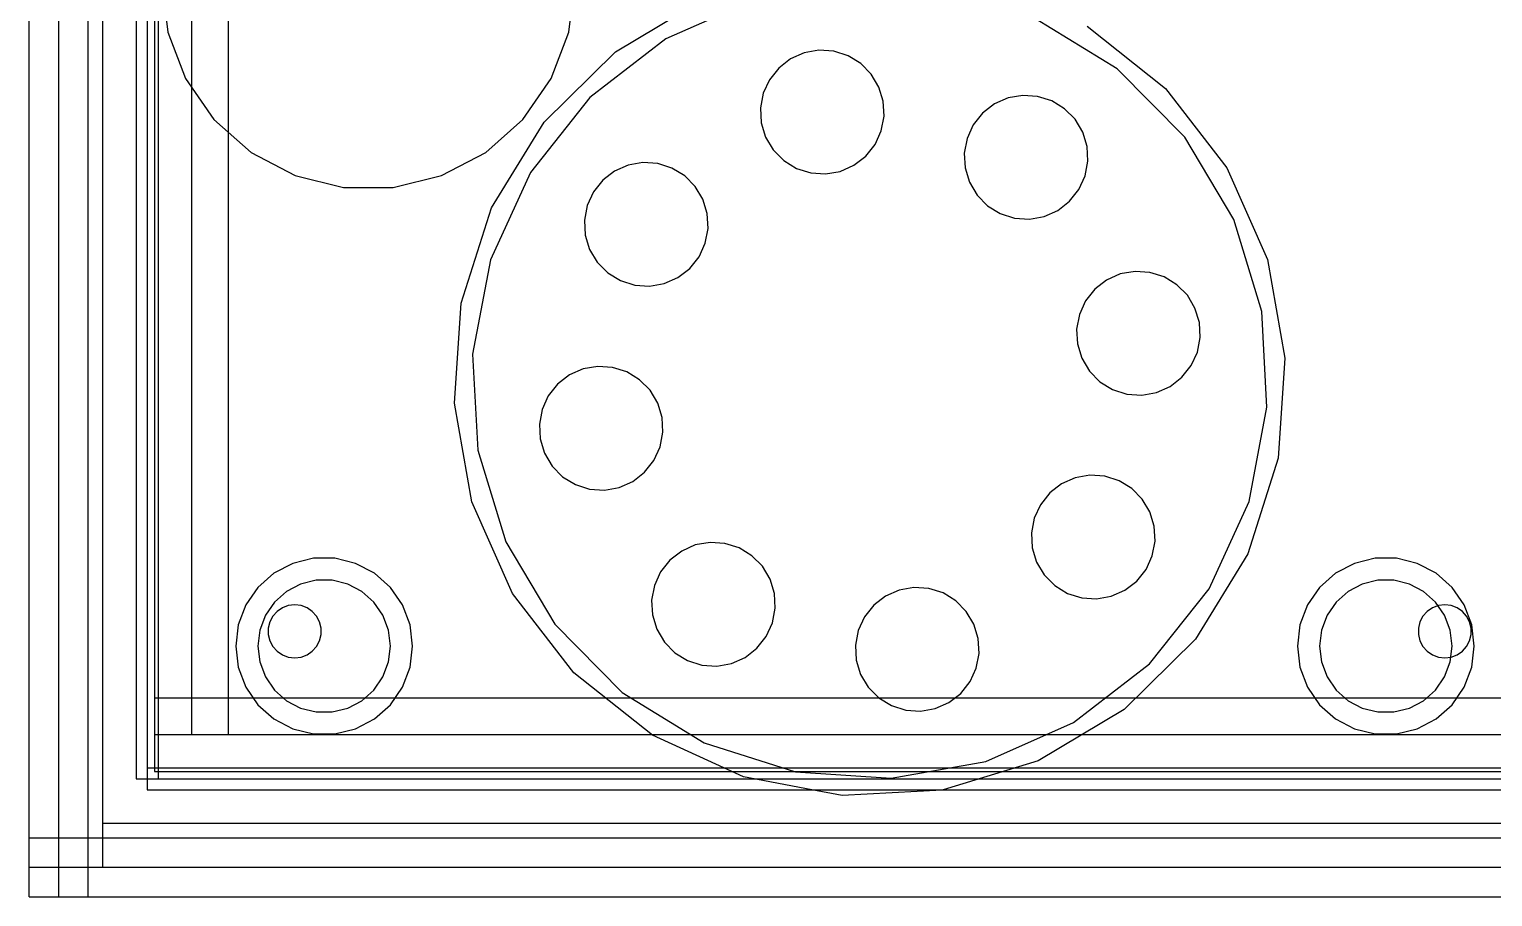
# Model space of a CAD drawing. Header units: millimetres. Extents: x -610 to 577, y -771 to 522.
# Drawn here: x 248 to 347.2, y -319.1 to -260.3 of the extents above; entities that cross this region are included whole.
import ezdxf

# ---------------------------------------------------------------- set-up
doc = ezdxf.new("R2010")
doc.units = ezdxf.units.MM
doc.layers.add('HIDDEN', color=8, linetype='Continuous')
doc.layers.add('VISIBLE', color=7, linetype='Continuous')

msp = doc.modelspace()

# ---------------------------------------------------------------- linework, layer by layer
at = {"layer": 'HIDDEN'}
for points in [[(248, -317.096), (248, -77.096)], [(250, -317.096), (250, -77.096)], [(250, -317.096), (250, -77.096)], [(250, -317.096), (250, -77.096)], [(250, -317.096), (250, -77.096)], [(250, -317.096), (250, -77.096)], [(250, -317.096), (250, -77.096)], [(252, -317.096), (252, -77.096)], [(253, -317.096), (253, -77.096)], [(255.25, -83.096), (255.25, -311.096)], [(256, -83.096), (256, -311.096)], [(256.75, -83.096), (256.75, -311.096)], [(256.75, -83.096), (256.75, -311.096)], [(256.5, -86.096), (256.5, -308.096)], [(256.5, -86.096), (256.5, -308.096)], [(259, -86.096), (259, -308.096)], [(259, -86.096), (259, -308.096)], [(261.5, -86.096), (261.5, -308.096)], [(261.5, -86.096), (261.5, -308.096)], [(257, -257.096), (257.407, -260.446)], [(257, -257.096), (257.407, -260.446)], [(284.593, -260.446), (285, -257.096)], [(284.593, -260.446), (285, -257.096)], [(287.748, -261.789), (293.587, -258.309)], [(297.129, -258.269), (291.176, -260.903)], [(297.129, -258.269), (291.176, -260.903)], [(321.784, -262.946), (316.235, -259.544)], [(321.784, -262.946), (316.235, -259.544)], [(257.407, -260.446), (258.604, -263.602)], [(257.407, -260.446), (258.604, -263.602)], [(283.396, -263.602), (284.593, -260.446)], [(283.396, -263.602), (284.593, -260.446)], [(291.176, -260.903), (286.028, -264.885)], [(291.176, -260.903), (286.028, -264.885)], [(319.739, -260.055), (325.065, -264.281)], [(282.91, -266.566), (287.748, -261.789)], [(300.555, -261.861), (299.629, -262.271)], [(300.555, -261.861), (299.629, -262.271)], [(301.552, -261.685), (300.555, -261.861)], [(301.552, -261.685), (300.555, -261.861)], [(302.562, -261.752), (301.552, -261.685)], [(302.562, -261.752), (301.552, -261.685)], [(303.527, -262.059), (302.562, -261.752)], [(303.527, -262.059), (302.562, -261.752)], [(298.828, -262.89), (298.198, -263.683)], [(298.828, -262.89), (298.198, -263.683)], [(299.629, -262.271), (298.828, -262.89)], [(299.629, -262.271), (298.828, -262.89)], [(304.39, -262.589), (303.527, -262.059)], [(304.39, -262.589), (303.527, -262.059)], [(305.101, -263.309), (304.39, -262.589)], [(305.101, -263.309), (304.39, -262.589)], [(326.358, -267.578), (321.784, -262.946)], [(326.358, -267.578), (321.784, -262.946)], [(258.604, -263.602), (260.521, -266.38)], [(258.604, -263.602), (260.521, -266.38)], [(281.479, -266.38), (283.396, -263.602)], [(281.479, -266.38), (283.396, -263.602)], [(298.198, -263.683), (297.777, -264.604)], [(298.198, -263.683), (297.777, -264.604)], [(305.62, -264.179), (305.101, -263.309)], [(305.62, -264.179), (305.101, -263.309)], [(286.028, -264.885), (281.982, -269.984)], [(286.028, -264.885), (281.982, -269.984)], [(297.777, -264.604), (297.588, -265.599)], [(297.777, -264.604), (297.588, -265.599)], [(305.915, -265.147), (305.62, -264.179)], [(305.915, -265.147), (305.62, -264.179)], [(314.38, -264.919), (313.454, -265.329)], [(314.38, -264.919), (313.454, -265.329)], [(315.377, -264.743), (314.38, -264.919)], [(315.377, -264.743), (314.38, -264.919)], [(316.387, -264.81), (315.377, -264.743)], [(316.387, -264.81), (315.377, -264.743)], [(317.352, -265.118), (316.387, -264.81)], [(317.352, -265.118), (316.387, -264.81)], [(325.065, -264.281), (329.224, -269.658)], [(297.588, -265.599), (297.643, -266.61)], [(297.588, -265.599), (297.643, -266.61)], [(305.97, -266.158), (305.915, -265.147)], [(305.97, -266.158), (305.915, -265.147)], [(312.653, -265.948), (312.023, -266.742)], [(312.653, -265.948), (312.023, -266.742)], [(313.454, -265.329), (312.653, -265.948)], [(313.454, -265.329), (312.653, -265.948)], [(318.215, -265.647), (317.352, -265.118)], [(318.215, -265.647), (317.352, -265.118)], [(318.926, -266.367), (318.215, -265.647)], [(318.926, -266.367), (318.215, -265.647)], [(260.521, -266.38), (263.047, -268.618)], [(260.521, -266.38), (263.047, -268.618)], [(278.953, -268.618), (281.479, -266.38)], [(278.953, -268.618), (281.479, -266.38)], [(279.357, -272.362), (282.91, -266.566)], [(297.643, -266.61), (297.938, -267.578)], [(297.643, -266.61), (297.938, -267.578)], [(305.781, -267.153), (305.97, -266.158)], [(305.781, -267.153), (305.97, -266.158)], [(312.023, -266.742), (311.602, -267.662)], [(312.023, -266.742), (311.602, -267.662)], [(319.445, -267.237), (318.926, -266.367)], [(319.445, -267.237), (318.926, -266.367)], [(297.938, -267.578), (298.457, -268.448)], [(297.938, -267.578), (298.457, -268.448)], [(305.36, -268.074), (305.781, -267.153)], [(305.36, -268.074), (305.781, -267.153)], [(311.602, -267.662), (311.413, -268.657)], [(311.602, -267.662), (311.413, -268.657)], [(319.74, -268.205), (319.445, -267.237)], [(319.74, -268.205), (319.445, -267.237)], [(329.69, -273.169), (326.358, -267.578)], [(329.69, -273.169), (326.358, -267.578)], [(263.047, -268.618), (266.036, -270.186)], [(263.047, -268.618), (266.036, -270.186)], [(275.964, -270.186), (278.953, -268.618)], [(275.964, -270.186), (278.953, -268.618)], [(298.457, -268.448), (299.168, -269.168)], [(298.457, -268.448), (299.168, -269.168)], [(303.929, -269.486), (304.73, -268.867)], [(303.929, -269.486), (304.73, -268.867)], [(304.73, -268.867), (305.36, -268.074)], [(304.73, -268.867), (305.36, -268.074)], [(311.413, -268.657), (311.468, -269.668)], [(311.413, -268.657), (311.468, -269.668)], [(319.795, -269.217), (319.74, -268.205)], [(319.795, -269.217), (319.74, -268.205)], [(287.69, -269.884), (286.889, -270.504)], [(287.69, -269.884), (286.889, -270.504)], [(288.616, -269.474), (287.69, -269.884)], [(288.616, -269.474), (287.69, -269.884)], [(289.613, -269.298), (288.616, -269.474)], [(289.613, -269.298), (288.616, -269.474)], [(290.624, -269.366), (289.613, -269.298)], [(290.624, -269.366), (289.613, -269.298)], [(291.588, -269.673), (290.624, -269.366)], [(291.588, -269.673), (290.624, -269.366)], [(292.452, -270.202), (291.588, -269.673)], [(292.452, -270.202), (291.588, -269.673)], [(299.168, -269.168), (300.031, -269.698)], [(299.168, -269.168), (300.031, -269.698)], [(300.031, -269.698), (300.996, -270.005)], [(300.031, -269.698), (300.996, -270.005)], [(302.006, -270.072), (303.003, -269.896)], [(302.006, -270.072), (303.003, -269.896)], [(303.003, -269.896), (303.929, -269.486)], [(303.003, -269.896), (303.929, -269.486)], [(311.468, -269.668), (311.763, -270.637)], [(311.468, -269.668), (311.763, -270.637)], [(319.606, -270.211), (319.795, -269.217)], [(319.606, -270.211), (319.795, -269.217)], [(329.224, -269.658), (331.975, -275.875)], [(266.036, -270.186), (269.312, -270.994)], [(266.036, -270.186), (269.312, -270.994)], [(272.688, -270.994), (275.964, -270.186)], [(272.688, -270.994), (275.964, -270.186)], [(281.982, -269.984), (279.273, -275.903)], [(281.982, -269.984), (279.273, -275.903)], [(286.889, -270.504), (286.26, -271.297)], [(286.889, -270.504), (286.26, -271.297)], [(293.163, -270.922), (292.452, -270.202)], [(293.163, -270.922), (292.452, -270.202)], [(293.681, -271.792), (293.163, -270.922)], [(293.681, -271.792), (293.163, -270.922)], [(300.996, -270.005), (302.006, -270.072)], [(300.996, -270.005), (302.006, -270.072)], [(311.763, -270.637), (312.282, -271.506)], [(311.763, -270.637), (312.282, -271.506)], [(319.185, -271.132), (319.606, -270.211)], [(319.185, -271.132), (319.606, -270.211)], [(269.312, -270.994), (272.688, -270.994)], [(269.312, -270.994), (272.688, -270.994)], [(286.26, -271.297), (285.839, -272.217)], [(286.26, -271.297), (285.839, -272.217)], [(293.977, -272.761), (293.681, -271.792)], [(293.977, -272.761), (293.681, -271.792)], [(312.282, -271.506), (312.993, -272.227)], [(312.282, -271.506), (312.993, -272.227)], [(317.754, -272.545), (318.555, -271.925)], [(317.754, -272.545), (318.555, -271.925)], [(318.555, -271.925), (319.185, -271.132)], [(318.555, -271.925), (319.185, -271.132)], [(277.294, -278.84), (279.357, -272.362)], [(285.839, -272.217), (285.65, -273.212)], [(285.839, -272.217), (285.65, -273.212)], [(294.031, -273.772), (293.977, -272.761)], [(294.031, -273.772), (293.977, -272.761)], [(312.993, -272.227), (313.856, -272.756)], [(312.993, -272.227), (313.856, -272.756)], [(313.856, -272.756), (314.821, -273.063)], [(313.856, -272.756), (314.821, -273.063)], [(316.829, -272.954), (317.754, -272.545)], [(316.829, -272.954), (317.754, -272.545)], [(285.65, -273.212), (285.705, -274.223)], [(285.65, -273.212), (285.705, -274.223)], [(293.843, -274.766), (294.031, -273.772)], [(293.843, -274.766), (294.031, -273.772)], [(314.821, -273.063), (315.831, -273.131)], [(314.821, -273.063), (315.831, -273.131)], [(315.831, -273.131), (316.829, -272.954)], [(315.831, -273.131), (316.829, -272.954)], [(331.588, -279.395), (329.69, -273.169)], [(331.588, -279.395), (329.69, -273.169)], [(285.705, -274.223), (286, -275.192)], [(285.705, -274.223), (286, -275.192)], [(293.421, -275.687), (293.843, -274.766)], [(293.421, -275.687), (293.843, -274.766)], [(279.273, -275.903), (278.06, -282.297)], [(279.273, -275.903), (278.06, -282.297)], [(286, -275.192), (286.518, -276.061)], [(286, -275.192), (286.518, -276.061)], [(292.792, -276.48), (293.421, -275.687)], [(292.792, -276.48), (293.421, -275.687)], [(331.975, -275.875), (333.159, -282.569)], [(286.518, -276.061), (287.23, -276.782)], [(286.518, -276.061), (287.23, -276.782)], [(287.23, -276.782), (288.093, -277.311)], [(287.23, -276.782), (288.093, -277.311)], [(291.991, -277.1), (292.792, -276.48)], [(291.991, -277.1), (292.792, -276.48)], [(321.993, -276.857), (321.067, -277.267)], [(321.993, -276.857), (321.067, -277.267)], [(322.99, -276.681), (321.993, -276.857)], [(322.99, -276.681), (321.993, -276.857)], [(324, -276.749), (322.99, -276.681)], [(324, -276.749), (322.99, -276.681)], [(324.965, -277.056), (324, -276.749)], [(324.965, -277.056), (324, -276.749)], [(288.093, -277.311), (289.058, -277.618)], [(288.093, -277.311), (289.058, -277.618)], [(289.058, -277.618), (290.068, -277.686)], [(289.058, -277.618), (290.068, -277.686)], [(290.068, -277.686), (291.065, -277.509)], [(290.068, -277.686), (291.065, -277.509)], [(291.065, -277.509), (291.991, -277.1)], [(291.065, -277.509), (291.991, -277.1)], [(320.266, -277.887), (319.637, -278.68)], [(320.266, -277.887), (319.637, -278.68)], [(321.067, -277.267), (320.266, -277.887)], [(321.067, -277.267), (320.266, -277.887)], [(325.828, -277.585), (324.965, -277.056)], [(325.828, -277.585), (324.965, -277.056)], [(326.54, -278.305), (325.828, -277.585)], [(326.54, -278.305), (325.828, -277.585)], [(276.841, -285.623), (277.294, -278.84)], [(319.637, -278.68), (319.215, -279.6)], [(319.637, -278.68), (319.215, -279.6)], [(327.058, -279.175), (326.54, -278.305)], [(327.058, -279.175), (326.54, -278.305)], [(319.215, -279.6), (319.027, -280.595)], [(319.215, -279.6), (319.027, -280.595)], [(327.353, -280.144), (327.058, -279.175)], [(327.353, -280.144), (327.058, -279.175)], [(331.94, -285.895), (331.588, -279.395)], [(331.94, -285.895), (331.588, -279.395)], [(319.027, -280.595), (319.082, -281.606)], [(319.027, -280.595), (319.082, -281.606)], [(327.408, -281.155), (327.353, -280.144)], [(327.408, -281.155), (327.353, -280.144)], [(319.082, -281.606), (319.377, -282.575)], [(319.082, -281.606), (319.377, -282.575)], [(327.219, -282.15), (327.408, -281.155)], [(327.219, -282.15), (327.408, -281.155)], [(278.06, -282.297), (278.412, -288.797)], [(278.06, -282.297), (278.412, -288.797)], [(319.377, -282.575), (319.895, -283.445)], [(319.377, -282.575), (319.895, -283.445)], [(326.798, -283.07), (327.219, -282.15)], [(326.798, -283.07), (327.219, -282.15)], [(333.159, -282.569), (332.706, -289.352)], [(284.632, -283.709), (283.831, -284.329)], [(284.632, -283.709), (283.831, -284.329)], [(285.558, -283.299), (284.632, -283.709)], [(285.558, -283.299), (284.632, -283.709)], [(286.555, -283.123), (285.558, -283.299)], [(286.555, -283.123), (285.558, -283.299)], [(287.565, -283.191), (286.555, -283.123)], [(287.565, -283.191), (286.555, -283.123)], [(288.53, -283.498), (287.565, -283.191)], [(288.53, -283.498), (287.565, -283.191)], [(289.393, -284.027), (288.53, -283.498)], [(289.393, -284.027), (288.53, -283.498)], [(319.895, -283.445), (320.607, -284.165)], [(319.895, -283.445), (320.607, -284.165)], [(326.169, -283.863), (326.798, -283.07)], [(326.169, -283.863), (326.798, -283.07)], [(283.831, -284.329), (283.202, -285.122)], [(283.831, -284.329), (283.202, -285.122)], [(290.105, -284.747), (289.393, -284.027)], [(290.105, -284.747), (289.393, -284.027)], [(290.623, -285.617), (290.105, -284.747)], [(290.623, -285.617), (290.105, -284.747)], [(320.607, -284.165), (321.47, -284.694)], [(320.607, -284.165), (321.47, -284.694)], [(321.47, -284.694), (322.435, -285.001)], [(321.47, -284.694), (322.435, -285.001)], [(324.442, -284.893), (325.368, -284.483)], [(324.442, -284.893), (325.368, -284.483)], [(325.368, -284.483), (326.169, -283.863)], [(325.368, -284.483), (326.169, -283.863)], [(278.025, -292.317), (276.841, -285.623)], [(283.202, -285.122), (282.781, -286.042)], [(283.202, -285.122), (282.781, -286.042)], [(290.918, -286.586), (290.623, -285.617)], [(290.918, -286.586), (290.623, -285.617)], [(322.435, -285.001), (323.445, -285.069)], [(322.435, -285.001), (323.445, -285.069)], [(323.445, -285.069), (324.442, -284.893)], [(323.445, -285.069), (324.442, -284.893)], [(282.781, -286.042), (282.592, -287.037)], [(282.781, -286.042), (282.592, -287.037)], [(290.973, -287.597), (290.918, -286.586)], [(290.973, -287.597), (290.918, -286.586)], [(330.727, -292.289), (331.94, -285.895)], [(330.727, -292.289), (331.94, -285.895)], [(282.592, -287.037), (282.647, -288.048)], [(282.592, -287.037), (282.647, -288.048)], [(290.785, -288.592), (290.973, -287.597)], [(290.785, -288.592), (290.973, -287.597)], [(278.412, -288.797), (280.31, -295.023)], [(278.412, -288.797), (280.31, -295.023)], [(282.647, -288.048), (282.942, -289.017)], [(282.647, -288.048), (282.942, -289.017)], [(290.363, -289.512), (290.785, -288.592)], [(290.363, -289.512), (290.785, -288.592)], [(282.942, -289.017), (283.46, -289.887)], [(282.942, -289.017), (283.46, -289.887)], [(289.734, -290.305), (290.363, -289.512)], [(289.734, -290.305), (290.363, -289.512)], [(332.706, -289.352), (330.643, -295.83)], [(283.46, -289.887), (284.172, -290.607)], [(283.46, -289.887), (284.172, -290.607)], [(284.172, -290.607), (285.035, -291.136)], [(284.172, -290.607), (285.035, -291.136)], [(288.933, -290.925), (289.734, -290.305)], [(288.933, -290.925), (289.734, -290.305)], [(318.935, -290.683), (318.009, -291.092)], [(318.935, -290.683), (318.009, -291.092)], [(319.932, -290.506), (318.935, -290.683)], [(319.932, -290.506), (318.935, -290.683)], [(320.942, -290.574), (319.932, -290.506)], [(320.942, -290.574), (319.932, -290.506)], [(321.907, -290.881), (320.942, -290.574)], [(321.907, -290.881), (320.942, -290.574)], [(285.035, -291.136), (286, -291.443)], [(285.035, -291.136), (286, -291.443)], [(286, -291.443), (287.01, -291.511)], [(286, -291.443), (287.01, -291.511)], [(287.01, -291.511), (288.007, -291.335)], [(287.01, -291.511), (288.007, -291.335)], [(288.007, -291.335), (288.933, -290.925)], [(288.007, -291.335), (288.933, -290.925)], [(317.208, -291.712), (316.579, -292.505)], [(317.208, -291.712), (316.579, -292.505)], [(318.009, -291.092), (317.208, -291.712)], [(318.009, -291.092), (317.208, -291.712)], [(322.77, -291.41), (321.907, -290.881)], [(322.77, -291.41), (321.907, -290.881)], [(323.482, -292.131), (322.77, -291.41)], [(323.482, -292.131), (322.77, -291.41)], [(280.776, -298.534), (278.025, -292.317)], [(316.579, -292.505), (316.157, -293.426)], [(316.579, -292.505), (316.157, -293.426)], [(324, -293), (323.482, -292.131)], [(324, -293), (323.482, -292.131)], [(328.018, -298.208), (330.727, -292.289)], [(328.018, -298.208), (330.727, -292.289)], [(316.157, -293.426), (315.969, -294.42)], [(316.157, -293.426), (315.969, -294.42)], [(324.295, -293.969), (324, -293)], [(324.295, -293.969), (324, -293)], [(315.969, -294.42), (316.023, -295.431)], [(315.969, -294.42), (316.023, -295.431)], [(324.35, -294.98), (324.295, -293.969)], [(324.35, -294.98), (324.295, -293.969)], [(280.31, -295.023), (283.642, -300.614)], [(280.31, -295.023), (283.642, -300.614)], [(292.246, -295.647), (291.445, -296.267)], [(292.246, -295.647), (291.445, -296.267)], [(293.171, -295.238), (292.246, -295.647)], [(293.171, -295.238), (292.246, -295.647)], [(294.169, -295.061), (293.171, -295.238)], [(294.169, -295.061), (293.171, -295.238)], [(295.179, -295.129), (294.169, -295.061)], [(295.179, -295.129), (294.169, -295.061)], [(296.144, -295.436), (295.179, -295.129)], [(296.144, -295.436), (295.179, -295.129)], [(297.007, -295.965), (296.144, -295.436)], [(297.007, -295.965), (296.144, -295.436)], [(316.023, -295.431), (316.319, -296.4)], [(316.023, -295.431), (316.319, -296.4)], [(324.161, -295.975), (324.35, -294.98)], [(324.161, -295.975), (324.35, -294.98)], [(265.872, -296.486), (264.592, -297.158)], [(267.277, -296.14), (265.872, -296.486)], [(268.723, -296.14), (267.277, -296.14)], [(270.128, -296.486), (268.723, -296.14)], [(271.408, -297.158), (270.128, -296.486)], [(291.445, -296.267), (290.815, -297.06)], [(291.445, -296.267), (290.815, -297.06)], [(297.718, -296.686), (297.007, -295.965)], [(297.718, -296.686), (297.007, -295.965)], [(298.237, -297.555), (297.718, -296.686)], [(298.237, -297.555), (297.718, -296.686)], [(316.319, -296.4), (316.837, -297.27)], [(316.319, -296.4), (316.837, -297.27)], [(323.74, -296.895), (324.161, -295.975)], [(323.74, -296.895), (324.161, -295.975)], [(330.643, -295.83), (327.09, -301.626)], [(337.872, -296.486), (336.592, -297.158)], [(339.277, -296.14), (337.872, -296.486)], [(340.723, -296.14), (339.277, -296.14)], [(342.128, -296.486), (340.723, -296.14)], [(343.408, -297.158), (342.128, -296.486)], [(264.592, -297.158), (263.509, -298.117)], [(267.458, -297.629), (266.404, -297.888)], [(268.542, -297.629), (267.458, -297.629)], [(269.596, -297.888), (268.542, -297.629)], [(272.491, -298.117), (271.408, -297.158)], [(290.815, -297.06), (290.394, -297.981)], [(290.815, -297.06), (290.394, -297.981)], [(298.532, -298.524), (298.237, -297.555)], [(298.532, -298.524), (298.237, -297.555)], [(316.837, -297.27), (317.548, -297.99)], [(316.837, -297.27), (317.548, -297.99)], [(322.31, -298.308), (323.111, -297.688)], [(322.31, -298.308), (323.111, -297.688)], [(323.111, -297.688), (323.74, -296.895)], [(323.111, -297.688), (323.74, -296.895)], [(336.592, -297.158), (335.509, -298.117)], [(339.458, -297.629), (338.404, -297.888)], [(340.542, -297.629), (339.458, -297.629)], [(341.596, -297.888), (340.542, -297.629)], [(344.491, -298.117), (343.408, -297.158)], [(263.509, -298.117), (262.687, -299.308)], [(265.444, -298.393), (264.632, -299.112)], [(266.404, -297.888), (265.444, -298.393)], [(270.556, -298.393), (269.596, -297.888)], [(271.368, -299.112), (270.556, -298.393)], [(273.313, -299.308), (272.491, -298.117)], [(284.935, -303.911), (280.776, -298.534)], [(290.394, -297.981), (290.205, -298.975)], [(290.394, -297.981), (290.205, -298.975)], [(298.587, -299.535), (298.532, -298.524)], [(298.587, -299.535), (298.532, -298.524)], [(306.071, -298.706), (305.27, -299.325)], [(306.071, -298.706), (305.27, -299.325)], [(306.997, -298.296), (306.071, -298.706)], [(306.997, -298.296), (306.071, -298.706)], [(307.994, -298.12), (306.997, -298.296)], [(307.994, -298.12), (306.997, -298.296)], [(309.004, -298.187), (307.994, -298.12)], [(309.004, -298.187), (307.994, -298.12)], [(309.969, -298.494), (309.004, -298.187)], [(309.969, -298.494), (309.004, -298.187)], [(310.832, -299.024), (309.969, -298.494)], [(310.832, -299.024), (309.969, -298.494)], [(317.548, -297.99), (318.412, -298.519)], [(317.548, -297.99), (318.412, -298.519)], [(318.412, -298.519), (319.376, -298.826)], [(318.412, -298.519), (319.376, -298.826)], [(320.387, -298.894), (321.384, -298.718)], [(320.387, -298.894), (321.384, -298.718)], [(321.384, -298.718), (322.31, -298.308)], [(321.384, -298.718), (322.31, -298.308)], [(323.972, -303.307), (328.018, -298.208)], [(323.972, -303.307), (328.018, -298.208)], [(335.509, -298.117), (334.687, -299.308)], [(337.444, -298.393), (336.632, -299.112)], [(338.404, -297.888), (337.444, -298.393)], [(342.556, -298.393), (341.596, -297.888)], [(343.368, -299.112), (342.556, -298.393)], [(345.313, -299.308), (344.491, -298.117)], [(262.687, -299.308), (262.174, -300.66)], [(264.632, -299.112), (264.015, -300.005)], [(265.163, -299.502), (264.806, -299.749)], [(265.569, -299.348), (265.163, -299.502)], [(266, -299.296), (265.569, -299.348)], [(266.431, -299.348), (266, -299.296)], [(266.837, -299.502), (266.431, -299.348)], [(267.194, -299.749), (266.837, -299.502)], [(271.985, -300.005), (271.368, -299.112)], [(273.826, -300.66), (273.313, -299.308)], [(290.205, -298.975), (290.26, -299.987)], [(290.205, -298.975), (290.26, -299.987)], [(298.398, -300.53), (298.587, -299.535)], [(298.398, -300.53), (298.587, -299.535)], [(305.27, -299.325), (304.64, -300.118)], [(305.27, -299.325), (304.64, -300.118)], [(311.543, -299.744), (310.832, -299.024)], [(311.543, -299.744), (310.832, -299.024)], [(319.376, -298.826), (320.387, -298.894)], [(319.376, -298.826), (320.387, -298.894)], [(334.687, -299.308), (334.174, -300.66)], [(336.632, -299.112), (336.015, -300.005)], [(343.163, -299.502), (342.806, -299.749)], [(343.569, -299.348), (343.163, -299.502)], [(343.985, -300.005), (343.368, -299.112)], [(344, -299.296), (343.569, -299.348)], [(344.431, -299.348), (344, -299.296)], [(344.837, -299.502), (344.431, -299.348)], [(345.194, -299.749), (344.837, -299.502)], [(345.826, -300.66), (345.313, -299.308)], [(262.174, -300.66), (262, -302.096)], [(264.015, -300.005), (263.631, -301.019)], [(264.317, -300.458), (264.213, -300.879)], [(264.519, -300.073), (264.317, -300.458)], [(264.806, -299.749), (264.519, -300.073)], [(267.481, -300.073), (267.194, -299.749)], [(267.683, -300.458), (267.481, -300.073)], [(267.787, -300.879), (267.683, -300.458)], [(272.369, -301.019), (271.985, -300.005)], [(274, -302.096), (273.826, -300.66)], [(283.642, -300.614), (288.216, -305.246)], [(283.642, -300.614), (288.216, -305.246)], [(290.26, -299.987), (290.555, -300.955)], [(290.26, -299.987), (290.555, -300.955)], [(297.977, -301.45), (298.398, -300.53)], [(297.977, -301.45), (298.398, -300.53)], [(304.64, -300.118), (304.219, -301.039)], [(304.64, -300.118), (304.219, -301.039)], [(312.062, -300.614), (311.543, -299.744)], [(312.062, -300.614), (311.543, -299.744)], [(312.357, -301.582), (312.062, -300.614)], [(312.357, -301.582), (312.062, -300.614)], [(334.174, -300.66), (334, -302.096)], [(336.015, -300.005), (335.631, -301.019)], [(342.317, -300.458), (342.213, -300.879)], [(342.519, -300.073), (342.317, -300.458)], [(342.806, -299.749), (342.519, -300.073)], [(344.369, -301.019), (343.985, -300.005)], [(345.481, -300.073), (345.194, -299.749)], [(345.683, -300.458), (345.481, -300.073)], [(345.787, -300.879), (345.683, -300.458)], [(346, -302.096), (345.826, -300.66)], [(263.631, -301.019), (263.5, -302.096)], [(264.213, -300.879), (264.213, -301.313)], [(264.213, -301.313), (264.317, -301.734)], [(267.683, -301.734), (267.787, -301.313)], [(267.787, -301.313), (267.787, -300.879)], [(272.5, -302.096), (272.369, -301.019)], [(290.555, -300.955), (291.074, -301.825)], [(290.555, -300.955), (291.074, -301.825)], [(297.347, -302.244), (297.977, -301.45)], [(297.347, -302.244), (297.977, -301.45)], [(304.219, -301.039), (304.03, -302.034)], [(304.219, -301.039), (304.03, -302.034)], [(312.412, -302.593), (312.357, -301.582)], [(312.412, -302.593), (312.357, -301.582)], [(327.09, -301.626), (322.252, -306.403)], [(335.631, -301.019), (335.5, -302.096)], [(342.213, -300.879), (342.213, -301.313)], [(342.213, -301.313), (342.317, -301.734)], [(344.5, -302.096), (344.369, -301.019)], [(345.683, -301.734), (345.787, -301.313)], [(345.787, -301.313), (345.787, -300.879)], [(262, -302.096), (262.174, -303.532)], [(263.5, -302.096), (263.631, -303.173)], [(264.317, -301.734), (264.519, -302.119)], [(264.519, -302.119), (264.806, -302.443)], [(264.806, -302.443), (265.163, -302.69)], [(265.163, -302.69), (265.569, -302.844)], [(266.431, -302.844), (266.837, -302.69)], [(266.837, -302.69), (267.194, -302.443)], [(267.194, -302.443), (267.481, -302.119)], [(267.481, -302.119), (267.683, -301.734)], [(272.369, -303.173), (272.5, -302.096)], [(273.826, -303.532), (274, -302.096)], [(291.074, -301.825), (291.785, -302.545)], [(291.074, -301.825), (291.785, -302.545)], [(291.785, -302.545), (292.648, -303.074)], [(291.785, -302.545), (292.648, -303.074)], [(296.546, -302.863), (297.347, -302.244)], [(296.546, -302.863), (297.347, -302.244)], [(304.03, -302.034), (304.085, -303.045)], [(304.03, -302.034), (304.085, -303.045)], [(312.223, -303.588), (312.412, -302.593)], [(312.223, -303.588), (312.412, -302.593)], [(334, -302.096), (334.174, -303.532)], [(335.5, -302.096), (335.631, -303.173)], [(342.317, -301.734), (342.519, -302.119)], [(342.519, -302.119), (342.806, -302.443)], [(342.806, -302.443), (343.163, -302.69)], [(343.163, -302.69), (343.569, -302.844)], [(344.369, -303.173), (344.5, -302.096)], [(344.431, -302.844), (344.837, -302.69)], [(344.837, -302.69), (345.194, -302.443)], [(345.194, -302.443), (345.481, -302.119)], [(345.481, -302.119), (345.683, -301.734)], [(345.826, -303.532), (346, -302.096)], [(262.174, -303.532), (262.687, -304.884)], [(263.631, -303.173), (264.015, -304.187)], [(265.569, -302.844), (266, -302.896)], [(266, -302.896), (266.431, -302.844)], [(271.985, -304.187), (272.369, -303.173)], [(273.313, -304.884), (273.826, -303.532)], [(292.648, -303.074), (293.613, -303.382)], [(292.648, -303.074), (293.613, -303.382)], [(293.613, -303.382), (294.623, -303.449)], [(293.613, -303.382), (294.623, -303.449)], [(294.623, -303.449), (295.62, -303.273)], [(294.623, -303.449), (295.62, -303.273)], [(295.62, -303.273), (296.546, -302.863)], [(295.62, -303.273), (296.546, -302.863)], [(304.085, -303.045), (304.38, -304.013)], [(304.085, -303.045), (304.38, -304.013)], [(311.802, -304.509), (312.223, -303.588)], [(311.802, -304.509), (312.223, -303.588)], [(318.824, -307.289), (323.972, -303.307)], [(318.824, -307.289), (323.972, -303.307)], [(334.174, -303.532), (334.687, -304.884)], [(335.631, -303.173), (336.015, -304.187)], [(343.569, -302.844), (344, -302.896)], [(343.985, -304.187), (344.369, -303.173)], [(344, -302.896), (344.431, -302.844)], [(345.313, -304.884), (345.826, -303.532)], [(264.015, -304.187), (264.632, -305.08)], [(271.368, -305.08), (271.985, -304.187)], [(290.261, -308.137), (284.935, -303.911)], [(304.38, -304.013), (304.899, -304.883)], [(304.38, -304.013), (304.899, -304.883)], [(311.172, -305.302), (311.802, -304.509)], [(311.172, -305.302), (311.802, -304.509)], [(336.015, -304.187), (336.632, -305.08)], [(343.368, -305.08), (343.985, -304.187)], [(256.5, -305.596), (353.5, -305.596)], [(256.5, -305.596), (353.5, -305.596)], [(256.5, -305.596), (256.5, -310.596)], [(256.5, -305.596), (256.5, -310.596)], [(262.687, -304.884), (263.509, -306.075)], [(264.632, -305.08), (265.444, -305.799)], [(270.556, -305.799), (271.368, -305.08)], [(272.491, -306.075), (273.313, -304.884)], [(288.216, -305.246), (293.765, -308.648)], [(288.216, -305.246), (293.765, -308.648)], [(304.899, -304.883), (305.61, -305.603)], [(304.899, -304.883), (305.61, -305.603)], [(305.61, -305.603), (306.473, -306.133)], [(305.61, -305.603), (306.473, -306.133)], [(310.371, -305.921), (311.172, -305.302)], [(310.371, -305.921), (311.172, -305.302)], [(334.687, -304.884), (335.509, -306.075)], [(336.632, -305.08), (337.444, -305.799)], [(342.556, -305.799), (343.368, -305.08)], [(344.491, -306.075), (345.313, -304.884)], [(263.509, -306.075), (264.592, -307.034)], [(265.444, -305.799), (266.404, -306.304)], [(266.404, -306.304), (267.458, -306.563)], [(267.458, -306.563), (268.542, -306.563)], [(268.542, -306.563), (269.596, -306.304)], [(269.596, -306.304), (270.556, -305.799)], [(271.408, -307.034), (272.491, -306.075)], [(306.473, -306.133), (307.438, -306.44)], [(306.473, -306.133), (307.438, -306.44)], [(307.438, -306.44), (308.448, -306.507)], [(307.438, -306.44), (308.448, -306.507)], [(308.448, -306.507), (309.445, -306.331)], [(308.448, -306.507), (309.445, -306.331)], [(309.445, -306.331), (310.371, -305.921)], [(309.445, -306.331), (310.371, -305.921)], [(322.252, -306.403), (316.413, -309.883)], [(335.509, -306.075), (336.592, -307.034)], [(337.444, -305.799), (338.404, -306.304)], [(338.404, -306.304), (339.458, -306.563)], [(339.458, -306.563), (340.542, -306.563)], [(340.542, -306.563), (341.596, -306.304)], [(341.596, -306.304), (342.556, -305.799)], [(343.408, -307.034), (344.491, -306.075)], [(264.592, -307.034), (265.872, -307.706)], [(270.128, -307.706), (271.408, -307.034)], [(312.871, -309.923), (318.824, -307.289)], [(312.871, -309.923), (318.824, -307.289)], [(336.592, -307.034), (337.872, -307.706)], [(342.128, -307.706), (343.408, -307.034)], [(256.5, -308.096), (261.5, -308.096)], [(256.5, -308.096), (261.5, -308.096)], [(259, -308.096), (351, -308.096)], [(259, -308.096), (351, -308.096)], [(265.872, -307.706), (267.277, -308.052)], [(267.277, -308.052), (268.723, -308.052)], [(268.723, -308.052), (270.128, -307.706)], [(296.442, -310.966), (290.261, -308.137)], [(293.765, -308.648), (299.967, -310.623)], [(293.765, -308.648), (299.967, -310.623)], [(337.872, -307.706), (339.277, -308.052)], [(339.277, -308.052), (340.723, -308.052)], [(340.723, -308.052), (342.128, -307.706)], [(256, -310.346), (354, -310.346)], [(256, -310.346), (354, -310.346)], [(256, -310.346), (256, -311.096)], [(256, -310.346), (256, -311.846)], [(256.5, -310.596), (353.5, -310.596)], [(256.5, -310.596), (353.5, -310.596)], [(299.967, -310.623), (306.462, -311.056)], [(299.967, -310.623), (306.462, -311.056)], [(306.462, -311.056), (312.871, -309.923)], [(306.462, -311.056), (312.871, -309.923)], [(316.413, -309.883), (309.973, -311.846)], [(255.25, -311.096), (256.75, -311.096)], [(256, -311.096), (354, -311.096)], [(256, -311.096), (256.75, -311.096)], [(301.08, -311.846), (296.442, -310.966)], [(256, -311.846), (354, -311.846)], [(253, -317.096), (253, -314.096)], [(253, -314.096), (357, -314.096)], [(248, -317.096), (248, -315.096)], [(248, -319.096), (248, -315.096)], [(248, -315.096), (252, -315.096)], [(248, -315.096), (252, -315.096)], [(250, -319.096), (250, -315.096)], [(250, -315.096), (360, -315.096)], [(252, -319.096), (252, -315.096)], [(252, -319.096), (252, -315.096)], [(253, -317.096), (253, -315.096)], [(253, -317.096), (253, -315.096)], [(248, -317.096), (252, -317.096)], [(250, -317.096), (360, -317.096)], [(250, -317.096), (360, -317.096)], [(250, -317.096), (360, -317.096)], [(250, -317.096), (360, -317.096)], [(250, -317.096), (253, -317.096)], [(250, -317.096), (253, -317.096)], [(253, -317.096), (357, -317.096)], [(253, -317.096), (357, -317.096)], [(248, -319.096), (252, -319.096)], [(250, -319.096), (252, -319.096)], [(250, -319.096), (360, -319.096)]]:
    msp.add_lwpolyline(points, dxfattribs=at)
at = {"layer": 'VISIBLE'}
for points in [[(248, -317.096), (248, -117.096)], [(252, -317.096), (252, -117.096)], [(253, -315.096), (253, -117.096)], [(255.25, -117.096), (255.25, -311.096)], [(256, -117.096), (256, -311.096)], [(265.163, -299.502), (264.806, -299.749)], [(265.569, -299.348), (265.163, -299.502)], [(266, -299.296), (265.569, -299.348)], [(266.431, -299.348), (266, -299.296)], [(266.837, -299.502), (266.431, -299.348)], [(267.194, -299.749), (266.837, -299.502)], [(343.163, -299.502), (342.806, -299.749)], [(343.569, -299.348), (343.163, -299.502)], [(344, -299.296), (343.569, -299.348)], [(344.431, -299.348), (344, -299.296)], [(344.837, -299.502), (344.431, -299.348)], [(345.194, -299.749), (344.837, -299.502)], [(264.317, -300.458), (264.213, -300.879)], [(264.519, -300.073), (264.317, -300.458)], [(264.806, -299.749), (264.519, -300.073)], [(267.481, -300.073), (267.194, -299.749)], [(267.683, -300.458), (267.481, -300.073)], [(267.787, -300.879), (267.683, -300.458)], [(342.317, -300.458), (342.213, -300.879)], [(342.519, -300.073), (342.317, -300.458)], [(342.806, -299.749), (342.519, -300.073)], [(345.481, -300.073), (345.194, -299.749)], [(345.683, -300.458), (345.481, -300.073)], [(345.787, -300.879), (345.683, -300.458)], [(264.213, -300.879), (264.213, -301.313)], [(264.213, -301.313), (264.317, -301.734)], [(267.683, -301.734), (267.787, -301.313)], [(267.787, -301.313), (267.787, -300.879)], [(342.213, -300.879), (342.213, -301.313)], [(342.213, -301.313), (342.317, -301.734)], [(345.683, -301.734), (345.787, -301.313)], [(345.787, -301.313), (345.787, -300.879)], [(264.317, -301.734), (264.519, -302.119)], [(264.519, -302.119), (264.806, -302.443)], [(264.806, -302.443), (265.163, -302.69)], [(265.163, -302.69), (265.569, -302.844)], [(266.431, -302.844), (266.837, -302.69)], [(266.837, -302.69), (267.194, -302.443)], [(267.194, -302.443), (267.481, -302.119)], [(267.481, -302.119), (267.683, -301.734)], [(342.317, -301.734), (342.519, -302.119)], [(342.519, -302.119), (342.806, -302.443)], [(342.806, -302.443), (343.163, -302.69)], [(343.163, -302.69), (343.569, -302.844)], [(344.431, -302.844), (344.837, -302.69)], [(344.837, -302.69), (345.194, -302.443)], [(345.194, -302.443), (345.481, -302.119)], [(345.481, -302.119), (345.683, -301.734)], [(265.569, -302.844), (266, -302.896)], [(266, -302.896), (266.431, -302.844)], [(343.569, -302.844), (344, -302.896)], [(344, -302.896), (344.431, -302.844)], [(255.25, -311.096), (256, -311.096)], [(256, -311.096), (354, -311.096)], [(256, -311.096), (256, -311.846)], [(256, -311.846), (354, -311.846)], [(303.122, -312.233), (301.08, -311.846)], [(309.91, -311.865), (303.122, -312.233)], [(309.973, -311.846), (309.91, -311.865)], [(253, -315.096), (253, -314.096)], [(253, -314.096), (357, -314.096)], [(250, -319.096), (250, -315.096)], [(250, -315.096), (360, -315.096)], [(248, -319.096), (248, -317.096)], [(248, -317.096), (252, -317.096)], [(248, -319.096), (250, -319.096)], [(250, -319.096), (360, -319.096)]]:
    msp.add_lwpolyline(points, dxfattribs=at)

doc.saveas('drawing.dxf')
